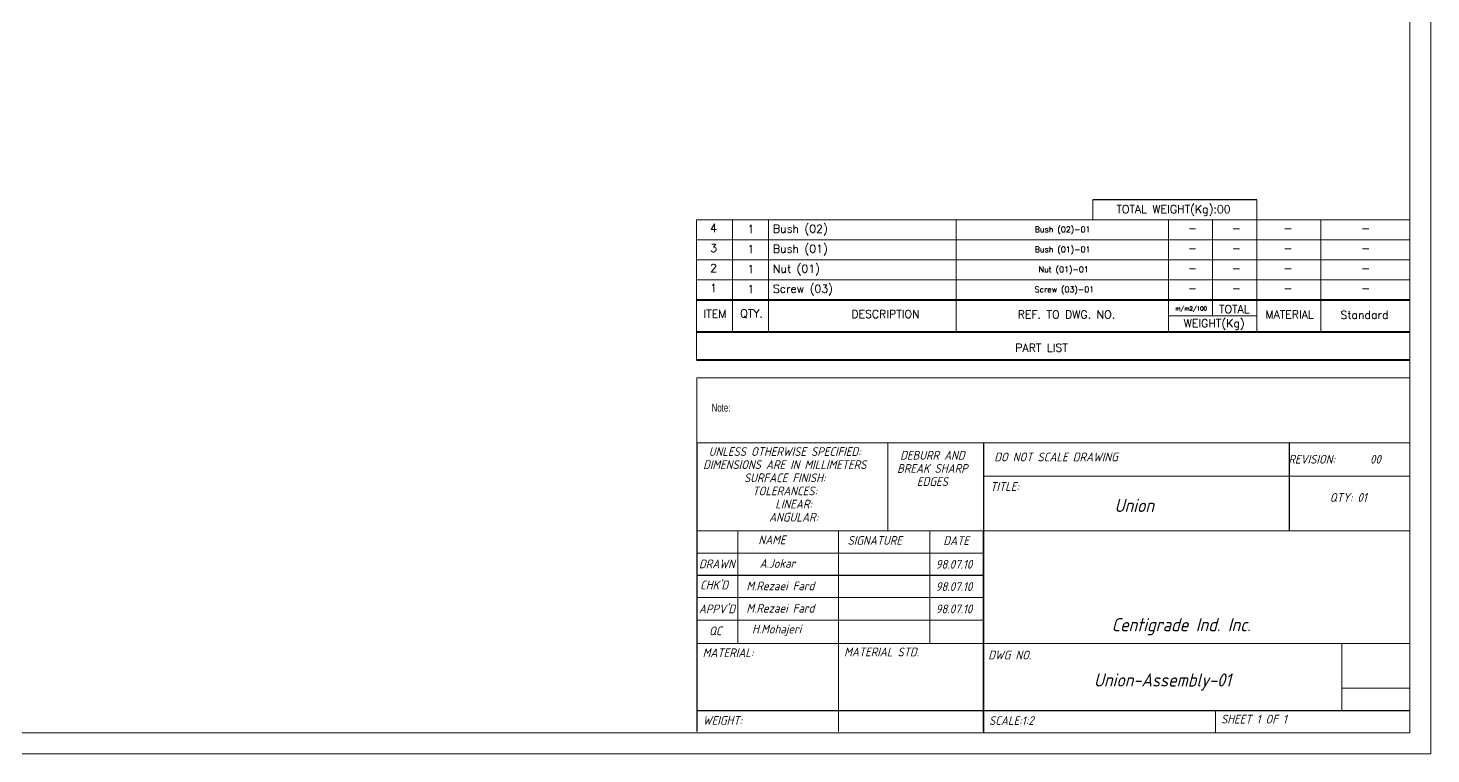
# Model space of a CAD drawing. Header units: millimetres. Extents: x 1580.7 to 1657.2, y 600 to 653.4.
# Drawn here: x 1607.1 to 1657.2, y 600 to 625.9 of the extents above; entities that cross this region are included whole.
import ezdxf
from ezdxf.enums import TextEntityAlignment as Align

# ---------------------------------------------------------------- set-up
doc = ezdxf.new("R2010")
doc.units = ezdxf.units.MM
doc.linetypes.add('SLD-Solid', pattern=[0])
doc.layers.add('title', color=7, linetype='Continuous', lineweight=15)
doc.styles.add('GENISO', font='geniso.shx', dxfattribs={"oblique": 15})
doc.styles.add('SLDTEXTSTYLE0', font='TXT', dxfattribs={"width": 0.75})
doc.styles.add('TITLE', font='romans.shx', dxfattribs={"height": 2.5})

msp = doc.modelspace()

# ---------------------------------------------------------------- linework, layer by layer
msp.add_line((1650.986, 619.729), (1645.135, 619.729))
at = {"color": 7, "linetype": 'SLD-Solid', "lineweight": 15}
for p, q in [((1631.005, 613.378), (1656.454, 613.378)), ((1631.005, 613.378), (1631.005, 611.064)), ((1631.005, 611.064), (1656.454, 611.064)), ((1637.826, 611.064), (1637.826, 607.925)), ((1656.454, 609.869), (1641.237, 609.869)), ((1656.454, 607.925), (1631.005, 607.925)), ((1632.467, 607.925), (1632.467, 603.896)), ((1636.063, 607.925), (1636.063, 600.757)), ((1639.325, 607.925), (1639.325, 603.896)), ((1641.237, 607.128), (1631.005, 607.128)), ((1641.237, 605.536), (1631.005, 605.536)), ((1641.237, 604.739), (1631.005, 604.739)), ((1632.954, 603.896), (1631.005, 603.896)), ((1632.954, 603.896), (1656.454, 603.896)), ((1654.018, 601.506), (1654.018, 603.896)), ((1656.454, 602.303), (1654.018, 602.303)), ((1649.52, 600.71), (1649.52, 601.506))]:
    msp.add_line(p, q, dxfattribs=at)
at = {"color": 7}
for p, q in [((1631.005, 611.064), (1631.005, 600.757)), ((1641.237, 611.064), (1641.237, 600.71)), ((1652.16, 607.925), (1652.16, 611.064)), ((1641.237, 600.757), (1641.237, 607.925)), ((1641.237, 606.332), (1631.005, 606.332)), ((1631.005, 601.506), (1656.454, 601.506))]:
    msp.add_line(p, q, dxfattribs=at)
at = {"color": 7, "linetype": 'SLD-Solid', "lineweight": 15}
for points in [[(1580.745, 653.369), (1657.203, 653.369), (1657.203, 599.96), (1580.745, 599.96)], [(1581.494, 652.619), (1656.454, 652.619), (1656.454, 600.71), (1581.494, 600.71)]]:
    msp.add_lwpolyline(points, close=True, dxfattribs=at)
at = {"layer": 'title', "color": 7}
for p, q in [((1645.135, 619.015), (1645.135, 619.729)), ((1650.986, 619.729), (1650.986, 619.015)), ((1649.415, 619.015), (1649.415, 615.588)), ((1649.415, 616.159), (1649.415, 615.588)), ((1647.845, 615.588), (1650.986, 615.588))]:
    msp.add_line(p, q, dxfattribs=at)
at = {"layer": 'title', "color": 0}
for p, q in [((1630.997, 614.018), (1630.997, 619.015)), ((1656.454, 619.015), (1630.997, 619.015)), ((1632.282, 619.015), (1632.282, 615.017)), ((1633.567, 619.015), (1633.567, 615.017)), ((1640.258, 619.015), (1640.258, 615.017)), ((1647.845, 619.015), (1647.845, 615.017)), ((1650.986, 619.015), (1650.986, 615.017)), ((1653.271, 619.015), (1653.271, 615.017)), ((1656.454, 618.301), (1630.997, 618.301)), ((1656.454, 617.587), (1630.997, 617.587)), ((1656.454, 616.873), (1630.997, 616.873))]:
    msp.add_line(p, q, dxfattribs=at)
at = {"layer": 'title', "color": 0, "const_width": 0.0714}
for points in [[(1656.454, 616.159), (1630.997, 616.159)], [(1656.454, 615.017), (1630.997, 615.017)], [(1656.454, 614.018), (1630.997, 614.018)]]:
    msp.add_lwpolyline(points, dxfattribs=at)

# ---------------------------------------------------------------- texts
at = {"color": 7, "linetype": 'Continuous', "lineweight": 15, "insert": (1631.536, 612.454), "char_height": 0.2811, "attachment_point": 1, "style": 'SLDTEXTSTYLE0'}
msp.add_mtext('Note:', dxfattribs=at)
at = {"color": 7, "attachment_point": 5, "style": 'GENISO'}
for s, insert, char_height in [('UNLESS OTHERWISE SPECIFIED:', (1634.146, 610.749), 0.31233), ('DEBURR AND', (1639.414, 610.614), 0.3123), ('DO NOT SCALE DRAWING', (1643.826, 610.555), 0.31233), ('DIMENSIONS ARE IN MILLIMETERS', (1634.146, 610.281), 0.31233), ('BREAK SHARP', (1639.414, 610.145), 0.31233), ('REVISION:       00', (1653.766, 610.474), 0.31233), ('SURFACE FINISH:', (1634.146, 609.812), 0.31233), ('EDGES', (1639.414, 609.677), 0.3123), ('TOLERANCES:', (1634.146, 609.344), 0.31233), ('TITLE:', (1641.992, 609.501), 0.3123), ('\\pi-0.93699,l1.2493,t1.2493;QTY:^I01', (1654.098, 609.112), 0.31233), ('LINEAR:', (1634.462, 608.875), 0.3123), ('Union', (1646.615, 608.825), 0.4685), ('ANGULAR:', (1634.462, 608.407), 0.3123), ('NAME', (1633.689, 607.597), 0.3123), ('SIGNATURE', (1637.358, 607.578), 0.3123), ('DATE', (1640.261, 607.57), 0.3123), ('DRAWN', (1631.725, 606.741), 0.3123), ('A.Jokar', (1633.887, 606.757), 0.3123), ('98.07.10', (1640.184, 606.727), 0.3123), ("CHK'D", (1631.627, 605.987), 0.3123), ('M.Rezaei Fard', (1633.991, 605.954), 0.31233), ('98.07.10', (1640.184, 605.931), 0.3123), ("APPV'D", (1631.729, 605.134), 0.3123), ('M.Rezaei Fard', (1633.991, 605.158), 0.31233), ('98.07.10', (1640.184, 605.134), 0.3123), ('Centigrade Ind. Inc.', (1648.289, 604.501), 0.4685), ('QC', (1631.668, 604.352), 0.3123), ('H.Mohajeri', (1633.858, 604.368), 0.3123), ('MATERIAL:', (1632.124, 603.571), 0.3123), ('MATERIAL STD.', (1637.601, 603.598), 0.31233), ('DWG NO.', (1642.174, 603.489), 0.3123), ('Union-Assembly-01', (1647.623, 602.528), 0.4685), ('WEIGHT:', (1631.925, 601.156), 0.3123), ('SCALE:1:2', (1642.23, 601.15), 0.3123), ('SHEET 1 OF 1', (1650.887, 601.201), 0.31233)]:
    msp.add_mtext(s, dxfattribs=dict(at, insert=insert, char_height=char_height))
at = {"layer": 'title', "color": 7, "style": 'TITLE'}
for s, height, p in [('TOTAL WEIGHT(Kg):00', 0.28556, (1648.017, 619.377)), ('m/m2/100', 0.1428, (1648.649, 615.843)), ('TOTAL', 0.2856, (1650.186, 615.829))]:
    msp.add_text(s, height=height, dxfattribs=at).set_placement(p, align=Align.MIDDLE)
at = {"layer": 'title', "style": 'TITLE'}
for s, p in [('4', (1631.486, 618.582)), ('3', (1631.486, 617.868)), ('2', (1631.486, 617.154)), ('1', (1631.486, 616.441))]:
    msp.add_text(s, height=0.286, dxfattribs=at).set_placement(p)
for p in [(1632.937, 618.689), (1632.937, 617.975), (1632.937, 617.261), (1632.937, 616.547)]:
    msp.add_text('1', height=0.286, dxfattribs=at).set_placement(p, align=Align.MIDDLE)
at = {"layer": 'title', "color": 7, "style": 'TITLE'}
for s, height, p in [('Bush (02)', 0.2856, (1633.725, 618.558)), ('Bush (02)-01', 0.2056, (1643.065, 618.572)), ('Bush (01)', 0.2856, (1633.725, 617.844)), ('Bush (01)-01', 0.2056, (1643.065, 617.858)), ('Nut (01)', 0.2856, (1633.725, 617.13)), ('Nut (01)-01', 0.2056, (1643.205, 617.144)), ('Screw (03)', 0.2856, (1633.725, 616.416)), ('Screw (03)-01', 0.2056, (1643.064, 616.43))]:
    msp.add_text(s, height=height, dxfattribs=at).set_placement(p)
at = {"layer": 'title', "color": 0, "style": 'TITLE'}
for s, height, p in [('-', 0.286, (1648.696, 618.716)), ('-', 0.286, (1650.262, 618.716)), ('-', 0.286, (1652.103, 618.716)), ('-', 0.286, (1654.876, 618.716)), ('-', 0.286, (1648.696, 618.003)), ('-', 0.286, (1648.696, 618.003)), ('-', 0.286, (1650.262, 618.003)), ('-', 0.286, (1650.262, 618.003)), ('-', 0.286, (1652.103, 618.003)), ('-', 0.286, (1654.876, 618.003)), ('-', 0.286, (1648.696, 617.289)), ('-', 0.286, (1650.262, 617.289)), ('-', 0.286, (1652.103, 617.289)), ('-', 0.286, (1654.876, 617.289)), ('-', 0.286, (1648.696, 616.575)), ('-', 0.286, (1650.262, 616.575)), ('-', 0.286, (1652.103, 616.575)), ('-', 0.286, (1654.876, 616.575)), ('ITEM', 0.2856, (1631.658, 615.661)), ('QTY.', 0.2856, (1632.962, 615.661)), ('DESCRIPTION', 0.28556, (1637.74, 615.656)), ('REF. TO DWG. NO.', 0.28556, (1644.197, 615.638)), ('MATERIAL', 0.2856, (1652.158, 615.638)), ('Standard', 0.2856, (1654.832, 615.623)), ('WEIGHT(Kg)', 0.2856, (1649.469, 615.306)), ('PART LIST', 0.2856, (1643.309, 614.454))]:
    msp.add_text(s, height=height, dxfattribs=at).set_placement(p, align=Align.MIDDLE)

doc.saveas('drawing.dxf')
